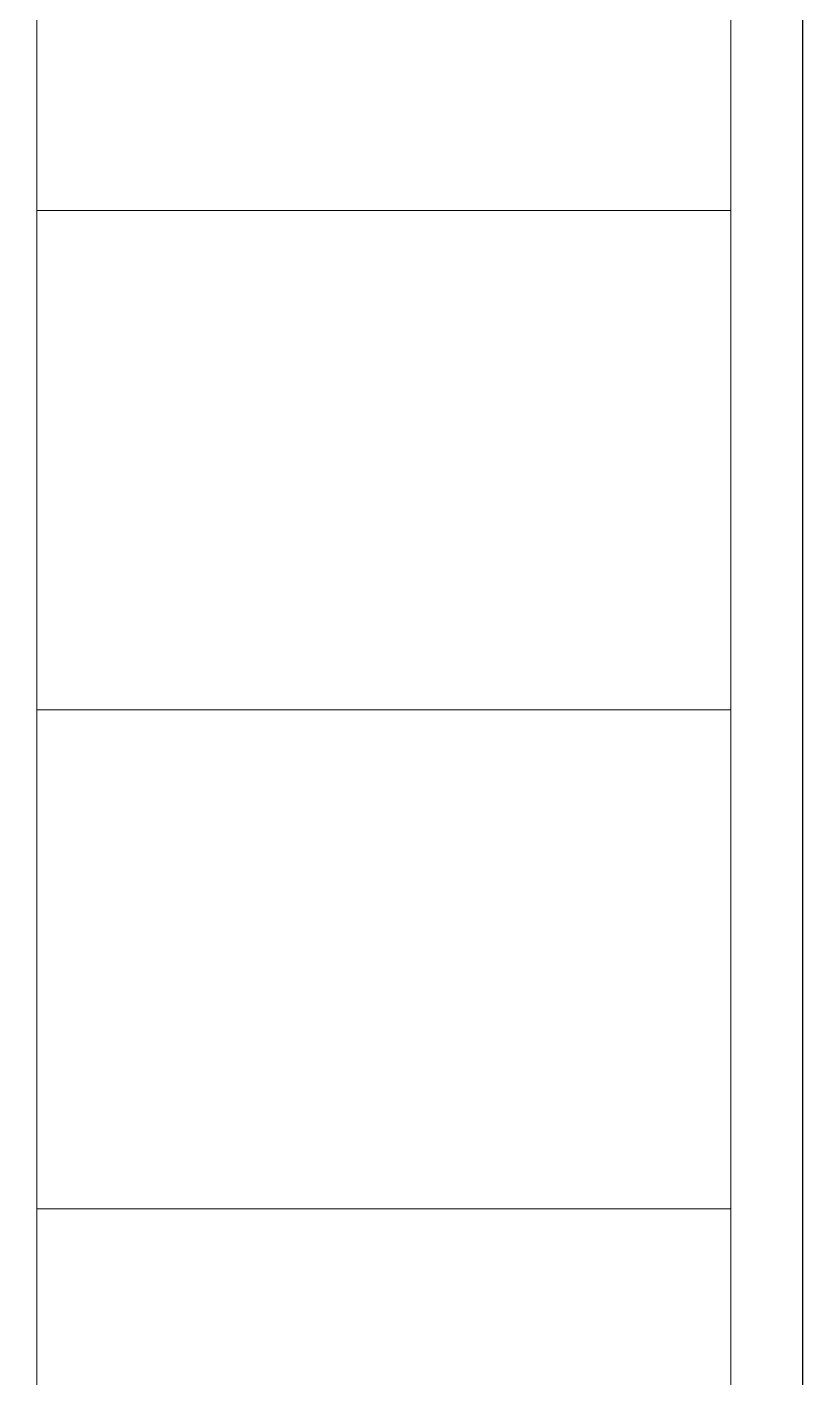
# Model space of a CAD drawing. Header units: inches. Extents: x 10143 to 23587, y -150 to 2442.
# Drawn here: x 16312 to 16809, y 432 to 1297 of the extents above; entities that cross this region are included whole.
import ezdxf

# ---------------------------------------------------------------- set-up
doc = ezdxf.new("R2010")
doc.units = ezdxf.units.IN
doc.header["$LTSCALE"] = 0.5
doc.header["$MEASUREMENT"] = 0
doc.layers.add('ELE1', color=3, linetype='Continuous', lineweight=9)

msp = doc.modelspace()

# ---------------------------------------------------------------- linework, layer by layer
at = {"layer": 'Defpoints'}
msp.add_lwpolyline([(16809.18, 2097.54), (13631.58, 2097.54), (13631.58, -150.43), (16809.18, -150.43)], close=True, dxfattribs=at)
at = {"layer": 'ELE1'}
for p, q in [((16318.21, -104.11), (16318.21, 2051.22)), ((16762.86, 1179.41), (16318.21, 1179.41)), ((16762.86, 859.64), (16318.21, 859.64)), ((16762.86, 539.88), (16318.21, 539.88))]:
    msp.add_line(p, q, dxfattribs=at)
msp.add_lwpolyline([(13677.89, 2051.22), (16762.86, 2051.22), (16762.86, -104.11), (13677.89, -104.11)], close=True, dxfattribs=at)

doc.saveas('drawing.dxf')
